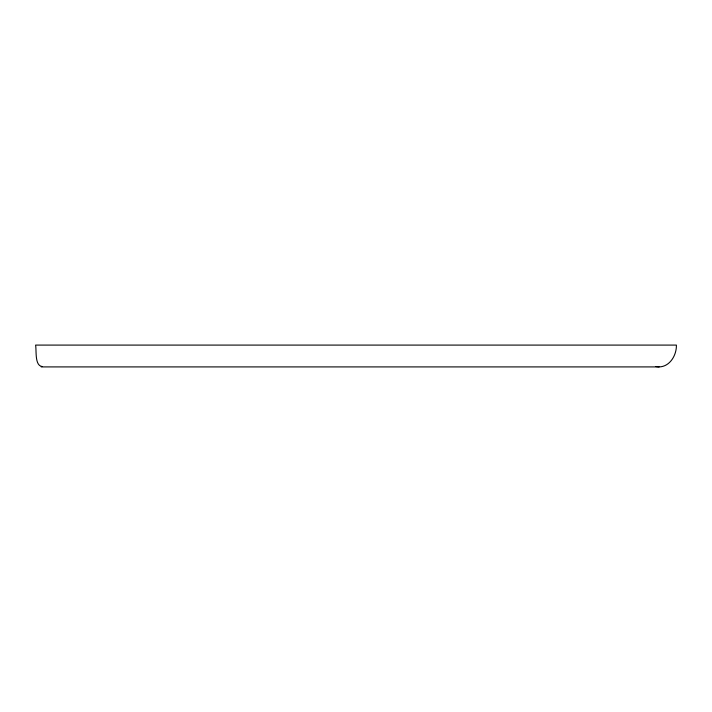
<?xml version="1.0" encoding="UTF-8"?>
<svg xmlns="http://www.w3.org/2000/svg" width="712" height="712" viewBox="0 0 712 712"><rect width="100%" height="100%" fill="white"/><g stroke="black" fill="none" stroke-linecap="round" stroke-linejoin="round"><path stroke-width="1.07" d="M42.239 366.555C34.55 365.692 36.641 350.882 35.6 345.089L676.4 345.089C676.667 355.03 670.01 366.716 659.098 366.911L41.216 366.911M659.098 366.911L655.948 366.555"/></g></svg>
